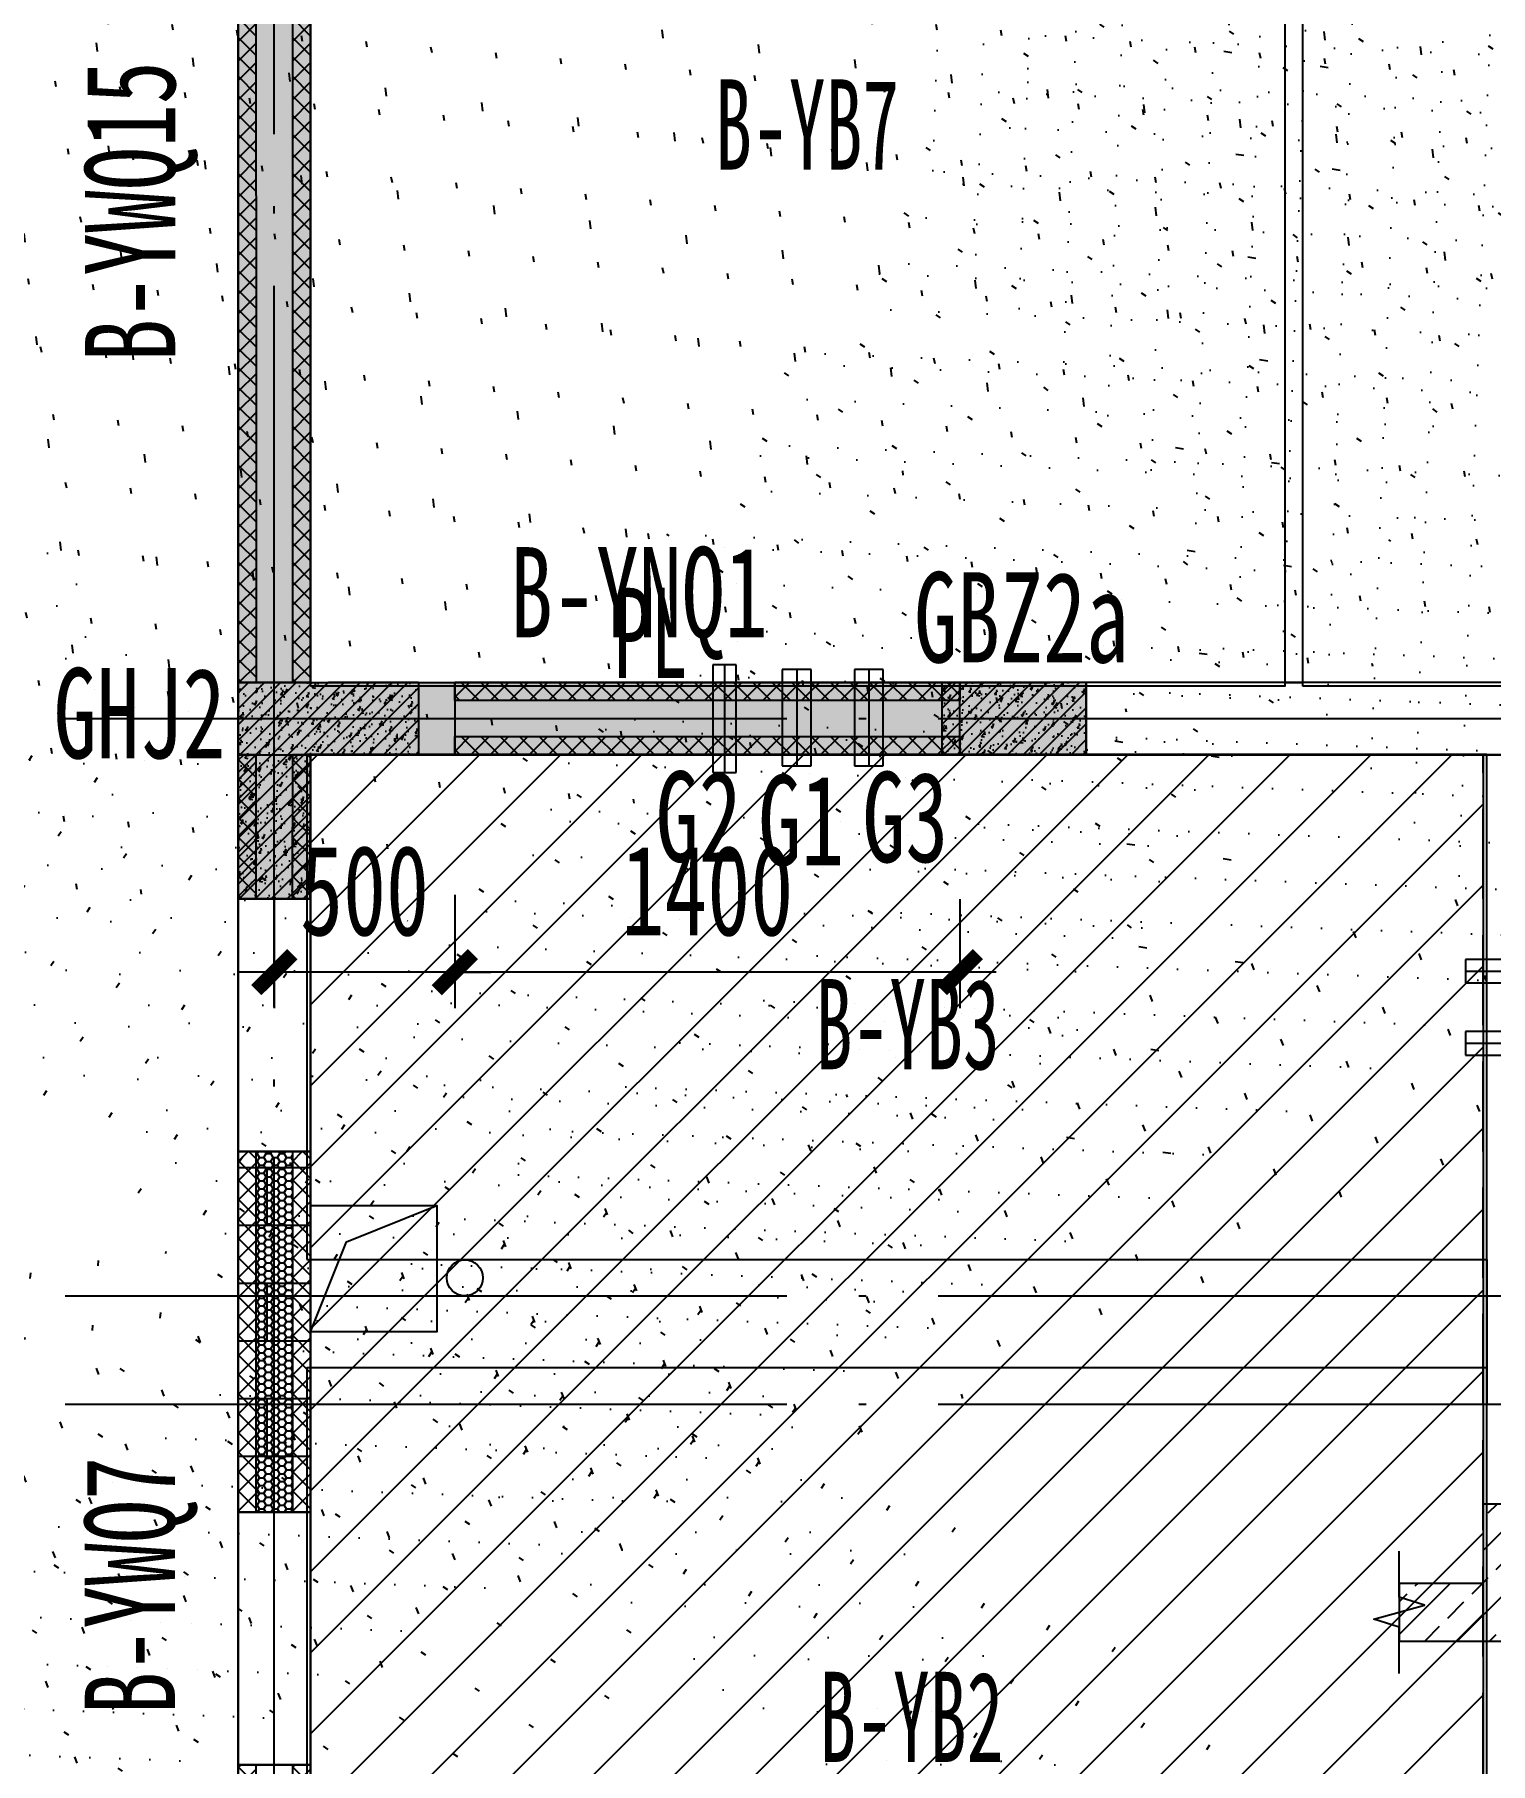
# Model space of a CAD drawing. Extents: x -3200781797 to -8106663, y 494714 to 1244925.
# Drawn here: x -8171365 to -8167330, y 932429 to 937221 of the extents above; entities that cross this region are included whole.
import ezdxf
from ezdxf.enums import TextEntityAlignment as Align
from ezdxf.xclip import XClip

# ---------------------------------------------------------------- set-up
doc = ezdxf.new("R2010")
doc.units = 0
doc.header["$LTSCALE"] = 1000
doc.header["$MEASUREMENT"] = 0
doc.header["$XCLIPFRAME"] = 0
for name, pattern in [('125-墙体$0$CENTER2', [1.125, 0.75, -0.125, 0.125, -0.125]), ('125-墙体$0$CONTINOUS', [0]), ('3#-轴线$0$DOTE', [2.4200000000000004, 2, -0.2, 0.02, -0.2]), ('3#4#5#$0$DASH', [0.35, 0.25, -0.1]), ('3#4#5#模板$0$DASH', [0.35, 0.25, -0.1]), ('DASH', [0.35, 0.25, -0.1])]:
    doc.linetypes.add(name, pattern=pattern)
doc.layers.get('Defpoints').update_dxf_attribs({"color": 30, "linetype": 'DASH'})
for name, color, linetype in [('125-墙体$0$DUCT-排烟中心线', 5, '125-墙体$0$CENTER2'), ('125-墙体$0$DUCT-排烟管', 2, 'Continuous'), ('125-墙体$0$DUCT-送风中心线', 5, '125-墙体$0$CENTER2'), ('125-墙体$0$DUCT-送风管', 4, 'Continuous'), ('125-墙体$0$HATCH', 254, 'Continuous'), ('125-墙体$0$S-SLAB-HOLE', 5, 'Continuous'), ('125-墙体$0$S-WALL', 40, 'Continuous'), ('125-墙体$0$S-WALL-BEAM', 120, 'Continuous'), ('125-墙体$0$S-WALL-COLU', 252, '125-墙体$0$CONTINOUS'), ('125-墙体$0$S-WALL-COLU-HATC', 16, 'Continuous'), ('125-墙体$0$S-WALL-HATC', 253, 'Continuous'), ('125-墙体$0$提结构条件', 7, 'Continuous'), ('125-墙体$0$暖-首层和标准层暖通套管_TZ$0$H-暖洞-剪力墙', 6, 'Continuous'), ('125-墙体$0$暖-首层和标准层暖通套管_TZ$0$H-暖洞-穿梁', 3, 'Continuous'), ('3#-轴线$0$A-ANNO-DOTE', 10, '3#-轴线$0$DOTE'), ('3#4#5#$0$DIM', 3, 'Continuous'), ('3#4#5#$0$PC-SLAB', 6, '3#4#5#$0$DASH'), ('3#4#5#$0$S-ANNO-TEXT', 7, 'Continuous'), ('3#4#5#$0$S-PC-FQ', 4, 'Continuous'), ('3#4#5#$0$S-PC-FQ-NYQ', 4, 'Continuous'), ('3#4#5#$0$S-PC-FQ-WYQ', 4, 'Continuous'), ('3#4#5#$0$S-PC-SLAB', 6, 'Continuous'), ('3#4#5#$0$S-WALL-HATC', 253, 'Continuous'), ('3#4#5#模板$0$S-SLAB-TEXT', 120, 'Continuous'), ('3#4#5#模板$0$南北楼-结构布置-地上 -新修改$0$S-ANNO-THIN', 3, 'Continuous'), ('3#4#5#模板$0$南北楼-结构布置-地上 -新修改$0$S-SLAB-HATC', 200, 'Continuous'), ('DIM', 3, 'Continuous'), ('S-PC-FQ-WYQ', 4, 'Continuous'), ('S-WALL-BEAM-TEXT', 2, 'Continuous'), ('S-WALL-COLU-TEXT', 2, 'Continuous')]:
    doc.layers.add(name, color=color, linetype=linetype)
doc.layers.add('设备条件', color=5, linetype='Continuous', lineweight=30)
doc.styles.add('3#4#5#$0$外部参照 1$0$宋体', font='', dxfattribs={"width": 0.8})
doc.styles.add('3#4#5#$0$宋体', font='', dxfattribs={"width": 0.8})
doc.styles.add('3#4#5#$0$楷体', font='', dxfattribs={"width": 0.7})
doc.styles.add('TSSD_Dimension', font='', dxfattribs={"width": 0.7})
doc.styles.add('楷体', font='', dxfattribs={"width": 0.6})
doc.styles.add('楷体GB312', font='', dxfattribs={"width": 0.8})
doc.styles.get('3#4#5#$0$外部参照 1$0$宋体').set_extended_font_data('SimSun')
doc.styles.get('3#4#5#$0$宋体').set_extended_font_data('SimSun')
doc.styles.get('3#4#5#$0$楷体').set_extended_font_data('KaiTi_GB2312')
doc.styles.get('TSSD_Dimension').set_extended_font_data('KaiTi_GB2312')
doc.styles.get('楷体').set_extended_font_data('KaiTi_GB2312')
doc.styles.get('楷体GB312').set_extended_font_data('楷体_GB2312')
doc.dimstyles.new('3#4#5#$0$TSSD_100_100', dxfattribs={"dimtxt": 250, "dimasz": 100, "dimexe": 100, "dimexo": 250, "dimgap": 100, "dimtad": 1, "dimdec": 0, "dimzin": 0, "dimdsep": 46, "dimtxsty": '3#4#5#$0$楷体', "dimblk": '3#4#5#$0$_ArchTick', "dimcen": 0, "dimdle": 100, "dimclrt": 7, "dimadec": 0, "dimazin": 0, "dimtfac": 1, "dimtdec": 0, "dimtix": 1, "dimtmove": 2, "dimatfit": 3, "dimfxl": 1, "dimtolj": 1, "dimtzin": 0, "dimarcsym": 0})

# ---------------------------------------------------------------- blocks, each defined once
blk = doc.blocks.new('an-4')
at = {"layer": 'S-WALL-COLU-TEXT', "style": '楷体GB312', "width": 0.7}
for s, p in [('GBZ2a', (-8471481.51107207, 768253.5306099739)), ('GHJ2', (-8473866.252109367, 767987.625825268))]:
    blk.add_text(s, height=250, dxfattribs=at).set_placement(p)
blk = doc.blocks.new('XPL-3#-F2')
at = {"layer": 'S-WALL-BEAM-TEXT', "style": '楷体', "width": 0.6}
blk.add_text('PL', height=250, dxfattribs=at).set_placement((-8219759.537081222, 774882.0521028088, -6.788630474278521e-09))
blk = doc.blocks.new('g-4')
at = {"layer": 'DIM', "color": 7, "char_height": 250, "attachment_point": 5, "style": 'TSSD_Dimension'}
for s, insert in [('\\A1;G2', (-8393871.115113772, 696639.2483741969)), ('\\A1;G1', (-8393587.022430327, 696629.1748529244)), ('\\A1;G3', (-8393298.429798419, 696637.9254228591))]:
    blk.add_mtext(s, dxfattribs=dict(at, insert=insert))
blk = doc.blocks.new('3#4#5#模板$0$A$C4139bdaf')
h = blk.add_hatch()
h.set_pattern_fill('ANSI31', color=251, scale=100)
h.set_pattern_definition([(45, (-7702.687107387464, -122599.998702767), (-112.2532015133644, 112.2532015133644), [])])
h.paths.add_polyline_path([(199.9989411755232, 400.0004981558304), (3449.998941175523, 400.0004981558304), (3449.998941175523, 3600.00049815583), (199.9989411755232, 3600.00049815583)])
at = {"layer": '3#4#5#模板$0$南北楼-结构布置-地上 -新修改$0$S-SLAB-HATC'}
h = blk.add_hatch(dxfattribs=at)
h.set_pattern_fill('ANSI33', color=256, scale=20, angle=-180)
h.set_pattern_definition([(225, (-97140.40961170068, 14531.61383133399), (89.8025612106915, -89.80256121069156), []), (225, (-97230.21221170062, 14531.61383133399), (89.8025612106915, -89.80256121069156), [63.5, -31.75])])
h.paths.add_polyline_path([(3217.171776204719, 1142.927912330138), (3649.998941176338, 1142.927912330837), (3649.99894117628, 1362.927912330837), (3977.171776204661, 1362.927912330895), (3977.171776204661, 1522.927912330895), (3649.998941175523, 1522.927912329731), (3449.998941175523, 1522.927912329789), (3449.998941175523, 1302.927912329789), (3217.171776204661, 1302.927912329789)])
at = {"linetype": '3#4#5#模板$0$DASH'}
for points in [[(-0.001058824476785958, 200.0004981558304), (3649.998941175523, 200.0004981558304), (3649.998941175523, 3800.00049815583), (-0.001058824476785958, 3800.00049815583)], [(199.9989411755232, 400.0004981558304), (3449.998941175523, 400.0004981558304), (3449.998941175523, 3600.00049815583), (199.9989411755232, 3600.00049815583)]]:
    blk.add_lwpolyline(points, close=True, dxfattribs=at)
at = {"layer": '3#4#5#模板$0$南北楼-结构布置-地上 -新修改$0$S-ANNO-THIN'}
blk.add_lwpolyline([(3217.171776204719, 1053.327912330336), (3217.171776204719, 1181.327912330045), (3146.771776204871, 1203.72791233001), (3287.571776204451, 1242.127912329859), (3217.171776204719, 1264.527912329882), (3217.171776204719, 1392.527912329591)], dxfattribs=at)
at = {"layer": '3#4#5#模板$0$南北楼-结构布置-地上 -新修改$0$S-SLAB-HATC'}
blk.add_lwpolyline([(3217.171776204719, 1142.927912330138), (3649.998941176338, 1142.927912330837), (3649.99894117628, 1362.927912330837), (3977.171776204661, 1362.927912330895), (3977.171776204661, 1522.927912330895), (3649.998941175523, 1522.927912329731), (3449.998941175523, 1522.927912329789), (3449.998941175523, 1302.927912329789), (3217.171776204661, 1302.927912329789)], close=True, dxfattribs=at)
blk = doc.blocks.new('3#4#5#$0$B-YWQ15')
at = {"layer": '3#4#5#$0$S-PC-FQ-WYQ'}
h = blk.add_hatch(dxfattribs=at)
h.set_pattern_fill('ANSI37', color=256, scale=12, angle=90)
h.set_pattern_definition([(135, (-970766.4588348517, 834939.8079217622), (-26.94076836320746, -26.94076836320745), []), (225, (-970766.4588348517, 834939.8079217622), (26.94076836320745, -26.94076836320746), [])])
h.paths.add_polyline_path([(-108963.8104887477, 319088.3087790273), (-108913.8104887477, 319088.3087790273), (-108914.0488637086, 321788.3914244222), (-108964.0488637086, 321788.3914244222)])
h = blk.add_hatch(dxfattribs=at)
h.set_pattern_fill('ANSI37', color=256, scale=12, angle=90)
h.set_pattern_definition([(135, (-970616.4588376287, 834939.8079217697), (-26.94076836320746, -26.94076836320745), []), (225, (-970616.4588376287, 834939.8079217697), (26.94076836320745, -26.94076836320746), [])])
h.paths.add_polyline_path([(-108813.8104915249, 319088.3087790348), (-108763.8104915249, 319088.3087790348), (-108764.0488664858, 321788.3914244297), (-108814.0488664858, 321788.3914244297)])
for points in [[(-108963.8104887477, 319088.3087790273), (-108913.8104887477, 319088.3087790273), (-108914.0488637086, 321788.3914244222), (-108964.0488637086, 321788.3914244222)], [(-108964.0488639945, 321788.3914244222), (-108764.0488636509, 321788.3914244222), (-108763.8104886899, 319088.3087790348), (-108963.8104890336, 319088.3087790348)], [(-108813.8104915249, 319088.3087790348), (-108763.8104915249, 319088.3087790348), (-108764.0488664858, 321788.3914244297), (-108814.0488664858, 321788.3914244297)]]:
    blk.add_lwpolyline(points, close=True, dxfattribs=at)
blk = doc.blocks.new('3#4#5#$0$B-YWQ7')
at = {"layer": '3#4#5#$0$S-PC-FQ'}
h = blk.add_hatch(dxfattribs=at)
h.set_pattern_fill('HONEY', color=6, scale=100, angle=-2.544443745170813e-14)
h.set_pattern_definition([(0, (-2908947.836587525, 574047.3616422934), (18.75, 10.82531749999999), [12.5, -25]), (120, (-2908947.836587525, 574047.3616422934), (-18.74999995903224, 10.82531757095824), [12.5, -25]), (59.99999999999997, (-2908947.836587525, 574047.3616422934), (4.096776380386083e-08, 21.65063507095823), [-25, 12.5])])
h.paths.add_polyline_path([(-147955.7622673716, 325388.3941554159), (-147855.7622673716, 325388.3941554159), (-147856.0000686354, 324388.3916527278), (-147956.0000686354, 324388.3916527278)])
at = {"layer": '3#4#5#$0$S-PC-FQ-WYQ'}
h = blk.add_hatch(dxfattribs=at)
h.set_pattern_fill('ANSI37', color=256, scale=12, angle=90)
h.set_pattern_definition([(135, (-1009808.171872631, 839489.7956301924), (-26.94076836320746, -26.94076836320745), []), (225, (-1009808.171872631, 839489.7956301924), (26.94076836320745, -26.94076836320746), [])])
h.paths.add_polyline_path([(-148006.0001016357, 326088.3916909423), (-147956.0001016357, 326088.3916909423), (-147955.7619014881, 326488.3791328523), (-148005.7619014881, 326488.3791328523)])
h = blk.add_hatch(dxfattribs=at)
h.set_pattern_fill('ANSI37', color=256, scale=12, angle=90)
h.set_pattern_definition([(135, (-1009658.171875408, 839489.7956301998), (-26.94076836320746, -26.94076836320745), []), (225, (-1009658.171875408, 839489.7956301998), (26.94076836320745, -26.94076836320746), [])])
h.paths.add_polyline_path([(-147856.0001044129, 326088.3916909498), (-147806.0001044129, 326088.3916909498), (-147805.7619042653, 326488.3791328599), (-147855.7619042653, 326488.3791328599)])
h = blk.add_hatch(dxfattribs=at)
h.set_pattern_fill('ANSI37', color=256, scale=12, angle=90)
h.set_pattern_definition([(135, (-1009808.172235738, 838539.797751571), (-26.94076836320746, -26.94076836320745), []), (225, (-1009808.172235738, 838539.797751571), (26.94076836320745, -26.94076836320746), [])])
h.paths.add_polyline_path([(-148005.7625431432, 324388.3916527204), (-147955.7625431432, 324388.3916527204), (-147955.7622645944, 325388.394299761), (-148005.7622645944, 325388.394299761)])
h = blk.add_hatch(dxfattribs=at)
h.set_pattern_fill('ANSI37', color=256, scale=12, angle=90)
h.set_pattern_definition([(135, (-1009658.172238515, 838539.7977515785), (-26.94076836320746, -26.94076836320745), []), (225, (-1009658.172238515, 838539.7977515785), (26.94076836320745, -26.94076836320746), [])])
h.paths.add_polyline_path([(-147855.7625459204, 324388.3916527278), (-147805.7625459204, 324388.3916527278), (-147805.7622673716, 325388.3942997685), (-147855.7622673716, 325388.3942997685)])
h = blk.add_hatch(dxfattribs=at)
h.set_pattern_fill('ANSI37', color=256, scale=12, angle=90)
h.set_pattern_definition([(135, (-1009808.039230553, 836589.8057067818), (-26.94076836320746, -26.94076836320745), []), (225, (-1009808.039230553, 836589.8057067818), (26.94076836320745, -26.94076836320746), [])])
h.paths.add_polyline_path([(-148005.867459557, 322088.3887220017), (-147955.867459557, 322088.3887220017), (-147955.6292594094, 323688.389188317), (-148005.6292594094, 323688.389188317)])
h = blk.add_hatch(dxfattribs=at)
h.set_pattern_fill('ANSI37', color=256, scale=12, angle=90)
h.set_pattern_definition([(135, (-1009658.039233329, 836589.8057067895), (-26.94076836320746, -26.94076836320745), []), (225, (-1009658.039233329, 836589.8057067895), (26.94076836320745, -26.94076836320746), [])])
h.paths.add_polyline_path([(-147855.8674623342, 322088.3887220092), (-147805.8674623342, 322088.3887220092), (-147805.6292621866, 323688.3891883246), (-147855.6292621866, 323688.3891883246)])
at = {"layer": '3#4#5#$0$S-PC-FQ', "color": 6}
blk.add_lwpolyline([(-147955.7622673716, 325388.3942997685), (-147855.7622673716, 325388.3942997685), (-147855.8818458347, 324388.3942319356), (-147955.8818458347, 324388.3942319356)], close=True, dxfattribs=at)
at = {"layer": '3#4#5#$0$S-PC-FQ-WYQ'}
for points in [[(-148006.0001016357, 326088.3916909423), (-147956.0001016357, 326088.3916909423), (-147955.7619014881, 326488.3791328523), (-148005.7619014881, 326488.3791328523)], [(-148005.761901774, 326488.3791328523), (-147805.7619014303, 326488.3791328523), (-147806.000101578, 326088.3916909498), (-148006.0001019216, 326088.3916909498)], [(-147856.0001044129, 326088.3916909498), (-147806.0001044129, 326088.3916909498), (-147805.7619042653, 326488.3791328599), (-147855.7619042653, 326488.3791328599)], [(-148006.0001019216, 326088.3942319356), (-147805.7620599908, 326088.3942319356), (-147805.7620599908, 325388.3941554159), (-148006.0001019216, 325388.3941554159)], [(-148005.7625431432, 324388.3916527204), (-147955.7625431432, 324388.3916527204), (-147955.7622645944, 325388.394299761), (-148005.7622645944, 325388.394299761)], [(-148005.7622648804, 325388.394299761), (-147805.7622645367, 325388.394299761), (-147805.7625430855, 324388.3916527278), (-148005.7625434292, 324388.3916527278)], [(-147855.7625459204, 324388.3916527278), (-147805.7625459204, 324388.3916527278), (-147805.7622673716, 325388.3942997685), (-147855.7622673716, 325388.3942997685)], [(-148006.0008668001, 324388.3942319356), (-147805.7628248692, 324388.3942319356), (-147805.6416000514, 323688.3942319356), (-148005.8796419823, 323688.3942319356)], [(-148005.867459557, 322088.3887220017), (-147955.867459557, 322088.3887220017), (-147955.6292594094, 323688.389188317), (-148005.6292594094, 323688.389188317)], [(-148005.6292596953, 323688.389188317), (-147805.6292593516, 323688.389188317), (-147805.8674594993, 322088.3887220092), (-148005.8674598429, 322088.3887220092)], [(-147855.8674623342, 322088.3887220092), (-147805.8674623342, 322088.3887220092), (-147805.6292621866, 323688.3891883246), (-147855.6292621866, 323688.3891883246)]]:
    blk.add_lwpolyline(points, close=True, dxfattribs=at)
blk = doc.blocks.new('3#4#5#$0$_ArchTick')
at = {"color": 0, "linetype": 'ByBlock', "const_width": 0.4}
blk.add_lwpolyline([(-0.5, -0.5), (0.5, 0.5)], dxfattribs=at)
blk = doc.blocks.new('*D3511')
at = {"layer": '3#4#5#$0$DIM', "color": 0, "lineweight": -2, "transparency": 16777216}
for p, q in [((600.0027373680496, -3788.815633588083), (600.0021439564215, -4102.895985471589)), ((2000.020325579244, -3800.680029690111), (2000.019754578763, -4102.898630612314)), ((2100.019943514832, -4002.89881954874), (500.0023328928465, -4002.895796535522))]:
    blk.add_line(p, q, dxfattribs=at)
at = {"layer": 'Defpoints', "color": 0, "transparency": 16777216}
for p in [(600.003209708666, -3538.815633588529), (2000.020797919861, -3550.680029690557), (600.002332892668, -4002.895985471769)]:
    blk.add_point(p, dxfattribs=at)
at = {"layer": '3#4#5#$0$DIM', "color": 0, "lineweight": -2, "transparency": 16777216, "xscale": 100, "yscale": 100, "zscale": 100}
for p, rotation in [((600.002332892668, -4002.895985471769), 179.9998917475048), ((2000.01994351501, -4002.898630612493), 359.9998917475048)]:
    blk.add_blockref('3#4#5#$0$_ArchTick', p, dxfattribs=dict(at, rotation=rotation))
at = {"layer": '3#4#5#$0$DIM', "color": 7, "transparency": 16777216, "insert": (1300.011563310394, -3777.897308042533), "char_height": 250, "attachment_point": 5, "rotation": 359.99989174750476, "style": '3#4#5#$0$楷体'}
blk.add_mtext('\\A1;1400', dxfattribs=at)
blk = doc.blocks.new('3#4#5#$0$B-YNQ1')
at = {"layer": '3#4#5#$0$S-PC-FQ-WYQ'}
h = blk.add_hatch(dxfattribs=at)
h.set_pattern_fill('ANSI37', color=256, scale=12, angle=180)
h.set_pattern_definition([(225, (-660607.1781414961, -535164.0255354154), (26.94076836320745, -26.94076836320746), []), (315, (-660607.1781414961, -535164.0255354154), (26.94076836320746, 26.94076836320745), [])])
h.paths.add_polyline_path([(-146055.7440335318, 326638.38548242), (-146055.7440335318, 326688.38548242), (-147455.7616441562, 326688.3844357273), (-147455.7616441562, 326638.3844357273)])
h = blk.add_hatch(dxfattribs=at)
h.set_pattern_fill('ANSI37', color=256, scale=12, angle=180)
h.set_pattern_definition([(225, (-660607.1781414887, -535314.0255326384), (26.94076836320745, -26.94076836320746), []), (315, (-660607.1781414887, -535314.0255326384), (26.94076836320746, 26.94076836320745), [])])
h.paths.add_polyline_path([(-146055.7440335243, 326488.3854851972), (-146055.7440335243, 326538.3854851972), (-147455.7616441487, 326538.3844385045), (-147455.7616441487, 326488.3844385045)])
for points in [[(-147455.7616441487, 326488.3844382186), (-147455.7616441487, 326688.3844385623), (-146055.7440335318, 326688.3854852549), (-146055.7440335318, 326488.3854849113)], [(-146055.7440335318, 326638.38548242), (-146055.7440335318, 326688.38548242), (-147455.7616441562, 326688.3844357273), (-147455.7616441562, 326638.3844357273)], [(-146055.7440335243, 326488.3854851972), (-146055.7440335243, 326538.3854851972), (-147455.7616441487, 326538.3844385045), (-147455.7616441487, 326488.3844385045)]]:
    blk.add_lwpolyline(points, close=True, dxfattribs=at)
blk = doc.blocks.new('*D3525')
at = {"layer": '3#4#5#$0$DIM', "color": 0, "lineweight": -2, "transparency": 16777216}
for p, q in [((100.0080840348382, -3800.143227156543), (100.0080840348382, -4102.896559291694)), ((600.0022102401417, -3799.857991175319), (600.0022102401417, -4102.896559291694)), ((100.0080840348382, -4002.896559291694), (0.008084034838219623, -4002.896559291694)), ((600.0022102401417, -4002.896559291694), (100.0080840348382, -4002.896559291694)), ((600.0022102401417, -4002.896559291694), (700.0022102401417, -4002.896559291694))]:
    blk.add_line(p, q, dxfattribs=at)
at = {"layer": 'Defpoints', "color": 0, "transparency": 16777216}
for p in [(100.0080840348382, -3550.143227156543), (600.0022102401417, -3549.857991175319), (100.0080840348382, -4002.896559291694)]:
    blk.add_point(p, dxfattribs=at)
at = {"layer": '3#4#5#$0$DIM', "color": 0, "lineweight": -2, "transparency": 16777216, "xscale": 100, "yscale": 100, "zscale": 100}
blk.add_blockref('3#4#5#$0$_ArchTick', (100.0080840348382, -4002.896559291694), dxfattribs=at)
at = {"layer": '3#4#5#$0$DIM', "color": 0, "lineweight": -2, "transparency": 16777216, "xscale": 100, "yscale": 100, "zscale": 100, "rotation": 180}
blk.add_blockref('3#4#5#$0$_ArchTick', (600.0022102401417, -4002.896559291694), dxfattribs=at)
at = {"layer": '3#4#5#$0$DIM', "color": 7, "transparency": 16777216, "insert": (350.00514713749, -3777.896559291694), "char_height": 250, "attachment_point": 5, "style": '3#4#5#$0$楷体'}
blk.add_mtext('\\A1;500', dxfattribs=at)
blk = doc.blocks.new('3#4#5#$0$ban111')
at = {"layer": '3#4#5#$0$S-WALL-HATC', "ltscale": 100}
h = blk.add_hatch(dxfattribs=at)
h.set_pattern_fill('AR-CONC', color=256, scale=25, angle=-360.0000000000001, style=0)
h.set_pattern_definition([(49.99999999999994, (-2021084971.688381, 37341211722.80309), (179.3150456501884, -15.68803374564894), [18.75, -206.25]), (355, (-2021084971.688381, 37341211722.80309), (-34.68783340324983, 188.048033425003), [15, -165]), (100.4513999999999, (-2021084956.745461, 37341211721.49575), (144.6273454285055, 172.3598855152383), [15.93504749999993, -175.2855279999988]), (46.18419999999992, (-2021084971.688381, 37341211772.80309), (266.8102621564111, -41.37975358225476), [28.125, -309.3749999999999]), (96.63559999999993, (-2021084949.454195, 37341211769.35476), (233.6656763871761, 243.5294677251102), [23.90257199999984, -262.9282499999974]), (351.1841999999999, (-2021084971.688381, 37341211772.80309), (233.665486283407, 243.5296502313309), [22.49999999999984, -247.4999999999987]), (20.99999999999995, (-2021084946.688381, 37341211760.30309), (149.2267630296153, -100.6547226663348), [18.75, -206.25]), (326, (-2021084946.688381, 37341211760.30309), (60.8288329803956, 181.2875112617132), [15, -165]), (71.45139999999999, (-2021084934.252823, 37341211751.91518), (210.0556571453726, 80.63262417748791), [15.9350475, -175.285528]), (37.49999999999994, (-2021084971.688381, 37341211722.80309), (3.039963829322741, 83.22346345782788), [0, -162.9999999999988, 0, -167.4999999999988, 0, -165.6249999999988]), (7.499999999999932, (-2021084971.688381, 37341211722.80309), (65.76738436053724, 98.60292797059), [0, -95.5, 0, -159.25, 0, -63.125]), (327.4999999999999, (-2021085027.438381, 37341211722.80309), (133.4556090431022, -5.638717933595058), [0, -62.49999999999999, 0, -195, 0, -258.7499999999999]), (317.4999999999999, (-2021085052.438381, 37341211722.80309), (145.7965423355966, 25.0262455830793), [0, -81.25, 0, -129.5, 0, -183.75])])
h.paths.add_polyline_path([(-229032.0009487905, 409975.0000811631), (-228982.0009030856, 409975.0000750691), (-228982.0009944952, 412974.9999572062), (-229032.0010402, 412974.9999633002)])
h = blk.add_hatch(dxfattribs=at)
h.set_pattern_fill('AR-CONC', color=256, scale=25, angle=-270.0000000000001, style=0)
h.set_pattern_definition([(139.9999999999999, (-37341041949.50107, -2020433459.266459), (15.6880337456489, 179.3150456501884), [18.75, -206.25]), (84.99999999999994, (-37341041949.50107, -2020433459.266459), (-188.048033425003, -34.68783340324987), [15, -165]), (190.4513999999999, (-37341041948.19373, -2020433444.323539), (-172.3598855152383, 144.6273454285055), [15.93504749999984, -175.2855279999974]), (136.1841999999999, (-37341041999.50107, -2020433459.266459), (41.37975358225471, 266.8102621564111), [28.125, -309.375]), (186.6356, (-37341041996.05274, -2020433437.032273), (-243.5294677251103, 233.665676387176), [23.902572, -262.92825]), (81.18419999999995, (-37341041999.50107, -2020433459.266459), (-243.529650231331, 233.665486283407), [22.5, -247.5]), (111, (-37341041987.00107, -2020433434.266459), (100.6547226663348, 149.2267630296154), [18.75, -206.25]), (55.99999999999998, (-37341041987.00107, -2020433434.266459), (-181.2875112617132, 60.82883298039556), [15, -165]), (161.4514, (-37341041978.61317, -2020433421.830901), (-80.63262417748795, 210.0556571453725), [15.9350475, -175.285528]), (127.5, (-37341041949.50107, -2020433459.266459), (-83.22346345782788, 3.039963829322726), [0, -162.9999999999974, 0, -167.4999999999974, 0, -165.6249999999974]), (97.49999999999993, (-37341041949.50107, -2020433459.266459), (-98.60292797059002, 65.76738436053722), [0, -95.5, 0, -159.25, 0, -63.125]), (57.49999999999993, (-37341041949.50107, -2020433515.016459), (5.638717933595033, 133.4556090431022), [0, -62.5, 0, -195, 0, -258.75]), (47.49999999999995, (-37341041949.50107, -2020433540.016459), (-25.02624558307933, 145.7965423355966), [0, -81.25, 0, -129.5, 0, -183.75])])
h.paths.add_polyline_path([(-231732.0007770516, 408074.9993999199), (-231732.0007770516, 408374.9993999199), (-228482.0009142609, 408374.99939992), (-228482.0009142608, 408074.99939992)])
at = {"layer": '3#4#5#$0$S-PC-SLAB'}
for points in [[(-231732.0009944952, 409964.9999670067), (-231732.0009944952, 412984.9999670067), (-229032.0009944952, 412984.9999670067), (-229032.0009944952, 409964.9999670067)], [(-228982.0009347743, 409965.0000553694), (-228982.0009347743, 412985.0000553694), (-225982.0009347743, 412985.0000553694), (-225982.0009347743, 409965.0000553694)], [(-231742.0009944941, 406574.999770995), (-228472.0009944952, 406574.999770995), (-228472.0007770527, 408074.99939992), (-231742.0007770516, 408074.9993999199)]]:
    blk.add_lwpolyline(points, close=True, dxfattribs=at)
blk.add_lwpolyline([(-231742.0009944941, 408375.0000233312), (-228481.762625733, 408374.9990105955), (-228471.762625733, 408374.9990105955), (-228471.7626257332, 407975.9280014599), (-228471.7626257332, 407975.9274881768), (-228471.7626257332, 409775.0000233313), (-231742.0009944942, 409775.0000233312), (-231742.0009944941, 408375.0000233312)], dxfattribs=at)
at = {"layer": '3#4#5#$0$S-WALL-HATC', "ltscale": 100}
for points in [[(-229032.0009487905, 409975.0000811631), (-228982.0009030856, 409975.0000750691), (-228982.0009944952, 412974.9999572062), (-229032.0010402, 412974.9999633002)], [(-231732.0007770516, 408074.9993999199), (-231732.0007770516, 408374.9993999199), (-228482.0009142609, 408374.99939992), (-228482.0009142608, 408074.99939992)]]:
    blk.add_lwpolyline(points, close=True, dxfattribs=at)
blk = doc.blocks.new('3#4#5#$0$5#')
at = {"layer": '3#4#5#$0$S-ANNO-TEXT'}
blk.add_blockref('3#4#5#$0$ban111', (378828.8026710108, -247399.8572734847), dxfattribs=at)
at = {"layer": '3#4#5#$0$PC-SLAB', "linetype": 'ByBlock', "style": '3#4#5#$0$外部参照 1$0$宋体', "width": 0.6}
for s, p in [('B-YB7', (148473.5617277519, 164121.7532926081)), ('B-YB3', (148752.1033641517, 161625.8774025316)), ('B-YB2', (148762.1616806011, 159707.6424284486))]:
    blk.add_text(s, height=250, dxfattribs=at).set_placement(p, align=Align.MIDDLE)
blk = doc.blocks.new('125-墙体$0$retert')
at = {"layer": '125-墙体$0$暖-首层和标准层暖通套管_TZ$0$H-暖洞-剪力墙'}
for p, q in [((55012.64504557895, 61028.66467393409), (54812.65341164428, 61187.66467393409)), ((54812.65341164428, 61028.66467393409), (55012.64504557895, 61187.66467393409))]:
    blk.add_line(p, q, dxfattribs=at)
blk.add_lwpolyline([(55012.64504557895, 61028.66467393409), (55012.64504557895, 61187.66467393409), (54812.65341164428, 61187.66467393409), (54812.65341164428, 61028.66467393409)], close=True, dxfattribs=at)
blk = doc.blocks.new('125-墙体$0$ewrewr')
at = {"layer": '125-墙体$0$暖-首层和标准层暖通套管_TZ$0$H-暖洞-穿梁', "color": 2}
for p, q in [((54897.97373564044, 62306.12384276799), (54817.97373564044, 62106.1238428404)), ((54897.97373564044, 62106.1238428404), (54817.97373564044, 62306.12384276799))]:
    blk.add_line(p, q, dxfattribs=at)
blk.add_lwpolyline([(54897.97373564044, 62306.12384276799), (54817.97373564044, 62306.12384276799), (54817.97373564044, 62106.1238428404), (54897.97373564044, 62106.1238428404)], close=True, dxfattribs=at)
blk = doc.blocks.new('125-墙体$0$tretyyt')
at = {"layer": '125-墙体$0$暖-首层和标准层暖通套管_TZ$0$H-暖洞-穿梁', "color": 5}
for p, q in [((52497.95184686818, 59279.6456090584), (52297.95184694059, 59359.6456090584)), ((52297.95184694059, 59279.6456090584), (52497.95184686818, 59359.6456090584))]:
    blk.add_line(p, q, dxfattribs=at)
blk.add_lwpolyline([(52497.95184686818, 59279.6456090584), (52497.95184686818, 59359.6456090584), (52297.95184694059, 59359.6456090584), (52297.95184694059, 59279.6456090584)], close=True, dxfattribs=at)
blk = doc.blocks.new('125-墙体$0$rtret')
at = {"layer": '125-墙体$0$暖-首层和标准层暖通套管_TZ$0$H-暖洞-穿梁', "color": 3}
for p, q in [((53777.45084473341, 61921.49800726742), (53618.45084473352, 61721.49800733983)), ((53777.45084473341, 61721.49800733983), (53618.45084473352, 61921.49800726742))]:
    blk.add_line(p, q, dxfattribs=at)
blk.add_lwpolyline([(53777.45084473341, 61921.49800726742), (53618.45084473352, 61921.49800726742), (53618.45084473352, 61721.49800733983), (53777.45084473341, 61721.49800733983)], close=True, dxfattribs=at)
blk = doc.blocks.new('125-墙体$0$she')
at = {"layer": '125-墙体$0$DUCT-排烟中心线'}
for p, q in [((1247.683420373389, -3050.689154202279), (1247.683420373374, -3349.31108146171)), ((5300.000300035208, -3050.689154202279), (5300.000300035223, -3349.31108146171)), ((5500.000150017608, -3050.689384998579), (5500.000150017622, -3349.311312258011)), ((7449.829196583538, -3050.68961579488), (7449.829196583552, -3349.311543054311)), ((3300.689267166526, -3900.000693814996), (3599.311194425958, -3900.000693814989)), ((3300.689036370226, -4100.000543797403), (3599.310963629658, -4100.000543797396))]:
    blk.add_line(p, q, dxfattribs=at)
at = {"layer": '125-墙体$0$DUCT-排烟管'}
for p, q in [((1215.183420373389, -3050.689154202279), (1215.183420373374, -3349.31108146171)), ((1280.183420373389, -3050.689154202279), (1215.183420373389, -3050.689154202279)), ((1280.183420373374, -3349.31108146171), (1280.183420373389, -3050.689154202279)), ((5267.500300035208, -3050.689154202279), (5267.500300035223, -3349.31108146171)), ((5332.500300035208, -3050.689154202279), (5267.500300035208, -3050.689154202279)), ((5332.500300035223, -3349.31108146171), (5332.500300035208, -3050.689154202279)), ((5467.500150017608, -3050.689384998579), (5467.500150017622, -3349.311312258011)), ((5532.500150017608, -3050.689384998579), (5467.500150017608, -3050.689384998579)), ((5532.500150017622, -3349.311312258011), (5532.500150017608, -3050.689384998579)), ((7482.329196583552, -3349.311543054311), (7482.329196583538, -3050.68961579488)), ((1215.183420373374, -3349.31108146171), (1280.183420373374, -3349.31108146171)), ((5267.500300035223, -3349.31108146171), (5332.500300035223, -3349.31108146171)), ((5467.500150017622, -3349.311312258011), (5532.500150017622, -3349.311312258011)), ((7417.329196583552, -3349.311543054311), (7482.329196583552, -3349.311543054311)), ((3599.311194425958, -3867.500693814989), (3300.689267166526, -3867.500693814996)), ((3300.689267166526, -3867.500693814996), (3300.689267166526, -3932.500693814996)), ((3599.311194425958, -3932.500693814989), (3599.311194425958, -3867.500693814989)), ((3300.689267166526, -3932.500693814996), (3599.311194425958, -3932.500693814989)), ((3599.310963629658, -4067.500543797396), (3300.689036370226, -4067.500543797403)), ((3300.689036370226, -4067.500543797403), (3300.689036370226, -4132.500543797403)), ((3599.310963629658, -4132.500543797396), (3599.310963629658, -4067.500543797396)), ((3300.689036370226, -4132.500543797403), (3599.310963629658, -4132.500543797396))]:
    blk.add_line(p, q, dxfattribs=at)
at = {"layer": '125-墙体$0$DUCT-送风中心线'}
for p, q in [((1447.683420373389, -3063.74848623795), (1447.683420373389, -3330.97650390194)), ((1647.683420373389, -3063.74848623795), (1647.683420373389, -3330.97650390194)), ((7549.829196583538, -3063.748486237739), (7549.829196583538, -3330.976503901729))]:
    blk.add_line(p, q, dxfattribs=at)
at = {"layer": '125-墙体$0$DUCT-送风管'}
for p, q in [((1407.683420373389, -3063.74848623795), (1407.683420373389, -3330.97650390194)), ((1487.683420373389, -3063.74848623795), (1407.683420373389, -3063.74848623795)), ((1487.683420373389, -3330.97650390194), (1487.683420373389, -3063.74848623795)), ((7509.829196583538, -3063.748486237739), (7509.829196583538, -3330.976503901729)), ((7589.829196583538, -3330.976503901729), (7589.829196583538, -3063.748486237739)), ((1407.683420373389, -3330.97650390194), (1487.683420373389, -3330.97650390194)), ((7509.829196583538, -3330.976503901729), (7589.829196583538, -3330.976503901729))]:
    blk.add_line(p, q, dxfattribs=at)
at = {"layer": '125-墙体$0$提结构条件', "color": 3}
for p, q in [((1607.683420373389, -3063.74848623795), (1607.683420373389, -3330.97650390194)), ((1687.683420373389, -3063.74848623795), (1607.683420373389, -3063.74848623795)), ((1687.683420373389, -3330.97650390194), (1687.683420373389, -3063.74848623795)), ((1607.683420373389, -3330.97650390194), (1687.683420373389, -3330.97650390194))]:
    blk.add_line(p, q, dxfattribs=at)
at = {"layer": '125-墙体$0$暖-首层和标准层暖通套管_TZ$0$H-暖洞-穿梁', "color": 6}
for p, q in [((4723.780598112178, -3100.0003486645), (4373.780598112178, -3300.00034859209)), ((4723.780598112178, -3300.00034859209), (4373.780598112178, -3100.0003486645))]:
    blk.add_line(p, q, dxfattribs=at)
blk.add_lwpolyline([(4723.780598112178, -3100.0003486645), (4373.780598112178, -3100.0003486645), (4373.780598112178, -3300.00034859209), (4723.780598112178, -3300.00034859209)], close=True, dxfattribs=at)
at = {"layer": '125-墙体$0$提结构条件', "xscale": -1}
blk.add_blockref('125-墙体$0$ewrewr', (58833.00008165452, -62206.12384276799), dxfattribs=at)
at = {"layer": '125-墙体$0$提结构条件', "xscale": -1, "rotation": 270}
for name, p in [('125-墙体$0$retert', (-56408.16467393417, -54912.6534037345)), ('125-墙体$0$tretyyt', (-50919.64560905844, -52397.95078706497))]:
    blk.add_blockref(name, p, dxfattribs=at)
at = {"layer": '125-墙体$0$提结构条件'}
blk.add_blockref('125-墙体$0$rtret', (-46647.95084473345, -61821.5067575188), dxfattribs=at)
blk = doc.blocks.new('125-墙体')
at = {"layer": '125-墙体$0$HATCH'}
h = blk.add_hatch(dxfattribs=at)
h.set_pattern_fill('BRICK1', color=256, scale=20, style=0)
h.set_pattern_definition([(0, (0, 0), (0, 160), []), (90, (0, 0), (-160, 160), [160, -160])])
h.paths.add_polyline_path([(99.98422405263409, -5400), (-100.0001143401884, -5400), (-100.0001143401884, -4400), (99.98422405263409, -4400)])
at = {"layer": '125-墙体$0$S-WALL-COLU-HATC'}
h = blk.add_hatch(dxfattribs=at)
h.set_pattern_fill('AR-CONC', color=256, scale=10)
h.set_pattern_definition([(49.99999999999999, (15637.05247968878, -243795.612466133), (71.72601826007535, -6.275213498259511), [7.5, -82.5]), (355, (15637.05247968878, -243795.612466133), (-13.8751333613, 75.21921337000119), [6, -66]), (100.4514, (15643.02964768877, -243796.135400133), (57.85093817140216, 68.94395420609536), [6.374018999999988, -70.1142111999998]), (46.18420000000002, (15637.05247968878, -243775.612466133), (106.7241048625644, -16.55190143290181), [11.24999999999994, -123.7499999999995]), (96.6356, (15645.94615418877, -243776.991796833), (93.46627055487033, 97.41178709004417), [9.561028799999999, -105.1713]), (351.1842, (15637.05247968878, -243775.612466133), (93.46619451336272, 97.41186009253246), [9, -99]), (21, (15647.05247968878, -243780.612466133), (59.69070521184616, -40.26188906653388), [7.5, -82.5]), (326.0000000000001, (15647.05247968878, -243780.612466133), (24.33153319215817, 72.5150045046853), [6, -66]), (71.4514, (15652.02670298878, -243783.967626733), (84.02226285814899, 32.25304967099524), [6.374019000000001, -70.1142112]), (37.50000000000001, (15637.05247968878, -243795.612466133), (1.215985531729067, 33.28938538313115), [0, -65.19999999999999, 0, -67, 0, -66.25]), (7.499999999999999, (15637.05247968878, -243795.612466133), (26.30695374421486, 39.44117118823603), [0, -38.2, 0, -63.7, 0, -25.25]), (327.5, (15614.75247968877, -243795.612466133), (53.3822436172409, -2.255487173437976), [0, -25, 0, -78, 0, -103.5]), (317.5, (15604.75247968877, -243795.612466133), (58.31861693423862, 10.01049823323177), [0, -32.5, 0, -51.8, 0, -73.5])])
h.paths.add_polyline_path([(100, -3300), (99.98422405263409, -3700), (-100.0157759473659, -3700), (-100, -3100), (399.9999080896377, -3100.000000539585), (399.9999080896377, -3300.000000539352)])
h = blk.add_hatch(dxfattribs=at)
h.set_pattern_fill('ANSI31', color=256, scale=250, style=0)
h.set_pattern_definition([(45, (15637.05247968878, -243795.612466133), (-22.09708691207961, 22.09708691207961), [])])
h.paths.add_polyline_path([(100, -3300), (99.98422405263409, -3700), (-100.0157759473659, -3700), (-100, -3100), (399.9999080896377, -3100.000000539585), (399.9999080896377, -3300.000000539352)])
h = blk.add_hatch(dxfattribs=at)
h.set_pattern_fill('AR-CONC', color=256, scale=10)
h.set_pattern_definition([(49.99999999999999, (11340.72825505283, -244207.8152530455), (71.72601826007535, -6.275213498259511), [7.5, -82.5]), (355, (11340.72825505283, -244207.8152530455), (-13.8751333613, 75.21921337000119), [6, -66]), (100.4514, (11346.70542305283, -244208.3381870455), (57.85093817140216, 68.94395420609536), [6.374018999999987, -70.11421119999979]), (46.18420000000002, (11340.72825505283, -244187.8152530455), (106.7241048625644, -16.55190143290181), [11.24999999999993, -123.7499999999995]), (96.6356, (11349.62192955283, -244189.1945837455), (93.46627055487033, 97.41178709004417), [9.561028799999999, -105.1713]), (351.1842, (11340.72825505283, -244187.8152530455), (93.46619451336272, 97.41186009253246), [9, -99]), (21, (11350.72825505283, -244192.8152530455), (59.69070521184616, -40.26188906653388), [7.5, -82.5]), (326.0000000000001, (11350.72825505283, -244192.8152530455), (24.33153319215817, 72.5150045046853), [6, -66]), (71.4514, (11355.70247835282, -244196.1704136455), (84.02226285814899, 32.25304967099524), [6.374019000000001, -70.1142112]), (37.50000000000001, (11340.72825505283, -244207.8152530455), (1.215985531729067, 33.28938538313115), [0, -65.19999999999999, 0, -67, 0, -66.25]), (7.499999999999999, (11340.72825505283, -244207.8152530455), (26.30695374421486, 39.44117118823603), [0, -38.2, 0, -63.7, 0, -25.25]), (327.5, (11318.42825505283, -244207.8152530455), (53.3822436172409, -2.255487173437976), [0, -25, 0, -78, 0, -103.5]), (317.5, (11308.42825505283, -244207.8152530455), (58.31861693423862, 10.01049823323177), [0, -32.5, 0, -51.8, 0, -73.5])])
h.paths.add_polyline_path([(2250, -3300), (2250, -3100), (1850.000497644069, -3100.001099372981), (1850.000497644069, -3300.001099372981)])
h = blk.add_hatch(dxfattribs=at)
h.set_pattern_fill('ANSI31', color=256, scale=250, style=0)
h.set_pattern_definition([(45, (11340.72825505283, -244207.8152530455), (-22.09708691207961, 22.09708691207961), [])])
h.paths.add_polyline_path([(2250, -3100), (1850.000497644069, -3100.001099372981), (1850.000497644069, -3300.001099372981), (2250, -3300)])
at = {"layer": '125-墙体$0$S-WALL-HATC'}
for points in [[(100, -100), (-100, 100), (-100, -3200), (33.33333333331393, -3200), (100, -3100)], [(33.33333333331393, -3200), (100, -3300), (2250, -3300), (2250, -3100), (100, -3100)], [(33.33333333331393, -3200), (-100, -3200), (-100, -3700), (100, -3700), (100, -3300)]]:
    blk.add_hatch(color=256, dxfattribs=at).paths.add_polyline_path(points)
at = {"layer": '125-墙体$0$S-SLAB-HOLE'}
blk.add_lwpolyline([(99.9999309190598, -4550.000000000058), (449.9999309190598, -4550.000000000058), (449.9999309190598, -4900.000000000058), (99.9999309190598, -4900.000000000058)], close=True, dxfattribs=at)
blk.add_lwpolyline([(99.9999309190598, -4900.000000000058), (199.9999309190598, -4650.000000000058), (450.0000690809367, -4550.000000000058)], dxfattribs=at)
blk.add_circle((527.8844533361544, -4750.000000000058), 50, dxfattribs=at)
at = {"layer": '125-墙体$0$S-WALL'}
for p, q in [((-100, 100), (-100, -3200)), ((100, -100), (100, -3100)), ((100, -3100), (2150, -3100)), ((2250, -3100), (2150, -3100)), ((2250, -3300), (2250, -3100)), ((-100, -3200), (-100, -3700)), ((100, -3300), (100, -3700)), ((100, -3300), (2150, -3300)), ((2150, -3300), (2250, -3300)), ((-100, -3700), (100, -3700))]:
    blk.add_line(p, q, dxfattribs=at)
blk.add_lwpolyline([(99.98422405263409, -5400), (-100.0001143401884, -5400), (-100.0001143401884, -4400), (99.98422405263409, -4400)], close=True, dxfattribs=at)
at = {"layer": '125-墙体$0$S-WALL-BEAM'}
for points in [[(2250, -3099.999803988292), (2250, -3300.000196011708), (6950, -3300.000196011708), (6950, -3099.999803988292)], [(3550.000994495931, -3299.999771365838), (3350.000602472515, -3299.999771365838), (3350, -7800), (3550.000392023416, -7800)], [(100.0003920234158, -3700), (-100, -3700), (-100.0003920235031, -6100), (99.9999999999709, -6100)]]:
    blk.add_lwpolyline(points, close=True, dxfattribs=at)
at = {"layer": '125-墙体$0$S-WALL-COLU', "linetype": 'ByBlock'}
blk.add_lwpolyline([(100, -3300), (99.98422405263409, -3700), (-100.0157759473659, -3700), (-100, -3100), (399.9999080896377, -3100.000000539585), (399.9999080896377, -3300.000000539352), (100, -3300)], dxfattribs=at)
at = {"layer": '125-墙体$0$S-WALL-COLU', "lineweight": -2}
blk.add_lwpolyline([(2250, -3300), (2250, -3100), (1850.000497644069, -3100.001099372981), (1850.000497644069, -3300.001099372981)], close=True, dxfattribs=at)
blk.add_blockref('125-墙体$0$she', (0, 0))
blk = doc.blocks.new('3#-轴线')
at = {"layer": '3#-轴线$0$A-ANNO-DOTE'}
for points in [[(0, -16100), (0, 5500)], [(-3000, -3200), (44800, -3200)], [(-3000, -4800), (44800, -4800)], [(-3000, -5100), (44800, -5100)]]:
    blk.add_lwpolyline(points, dxfattribs=at)
blk = doc.blocks.new('3#4#5#$0$A$C53EF3948')
at = {"layer": '3#4#5#$0$S-PC-FQ-WYQ'}
for name, p in [('3#4#5#$0$B-YWQ15', (108964.0411718799, -322288.5339451145)), ('3#4#5#$0$B-YWQ7', (148005.769985637, -329888.5223600089))]:
    blk.add_blockref(name, p, dxfattribs=at)
at = {"layer": '3#4#5#$0$S-PC-FQ-WYQ', "xscale": -1, "rotation": 359.9998917495049}
blk.add_blockref('3#4#5#$0$B-YNQ1', (-145456.3576879191, -329887.9664814681), dxfattribs=at)
at = {"layer": '3#4#5#$0$S-PC-FQ-NYQ', "style": '3#4#5#$0$宋体', "width": 0.7}
for s, rotation, p in [('B-YWQ15', 90, (-299.6881876881234, -2311.210177702422)), ('B-YNQ1', 359.9998917495049, (752.9928223147872, -2949.871047678636, -1.357726094855704e-08)), ('B-YWQ7', 90, (-300.2857797829201, -6061.154119968589))]:
    blk.add_text(s, height=250, rotation=rotation, dxfattribs=at).set_placement(p, align=Align.MIDDLE_LEFT)
at = {"layer": '3#4#5#$0$DIM'}
dim = blk.add_linear_dim(base=(600.002332892668, -4002.895985471769), p1=(2000.02079791986, -3550.680029690557), p2=(600.003209708666, -3538.815633588529), angle=179.9998917475048, dimstyle='3#4#5#$0$TSSD_100_100', dxfattribs=at)
dim.commit()
dim.dimension.update_dxf_attribs({"geometry": '*D3511', "text_midpoint": (1300.011563310394, -3777.897308042533)})
dim = blk.add_linear_dim(base=(100.0080840348382, -4002.896559291694), p1=(600.0022102401417, -3549.857991175319), p2=(100.0080840348382, -3550.143227156543), dimstyle='3#4#5#$0$TSSD_100_100', dxfattribs=at)
dim.commit()
dim.dimension.update_dxf_attribs({"geometry": '*D3525', "text_midpoint": (350.00514713749, -3777.896559291694)})

msp = doc.modelspace()

# ---------------------------------------------------------------- block references
for name in ['3#-轴线', '125-墙体']:
    msp.add_blockref(name, (-8170700.435511587, 938524.6198560873))
at = {"layer": '3#4#5#$0$S-ANNO-TEXT'}
msp.add_blockref('3#4#5#$0$A$C53EF3948', (-8170800.443592959, 938624.7631010424), dxfattribs=at)
at = {"layer": '3#4#5#$0$S-PC-SLAB'}
msp.add_blockref('3#4#5#$0$5#', (-8317697.236654709, 772849.7631162296), dxfattribs=at)
at = {"layer": '3#4#5#模板$0$S-SLAB-TEXT'}
msp.add_blockref('3#4#5#模板$0$A$C4139bdaf', (-8170800.434478921, 931624.6195539432), dxfattribs=at)
at = {"layer": 'S-PC-FQ-WYQ'}
ref = msp.add_blockref('an-4', (302554.213101875, 167226.9647154326), dxfattribs=at)
XClip(ref).set_block_clipping_path([(-8474406.564021591, 759411.6824837117), (-8451908.40215707, 772237.1964943474)])
msp.add_blockref('XPL-3#-F2', (49999.99234473426, 160555.2343743243), dxfattribs=at)
at = {"layer": '设备条件'}
ref = msp.add_blockref('g-4', (224346.7110076696, 238411.8792764903), dxfattribs=at)
XClip(ref).set_block_clipping_path([(-8397143.260394035, 687543.5894637303), (-8373927.20270833, 702549.2378656254)])

doc.saveas('drawing.dxf')
